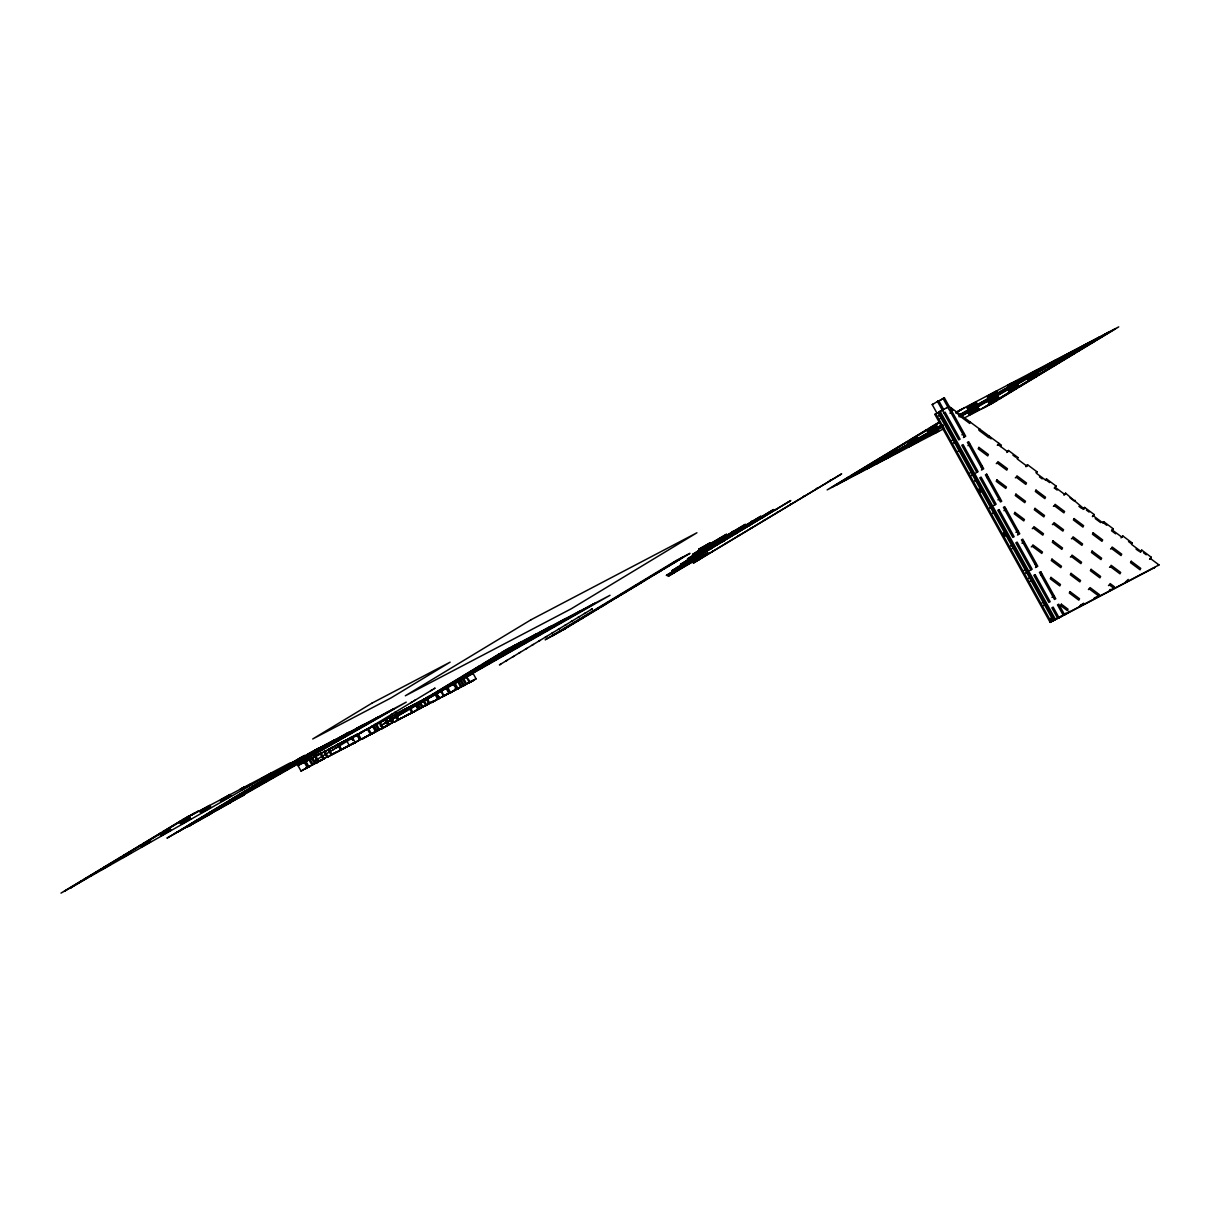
<?xml version="1.0" encoding="UTF-8"?>
<svg xmlns="http://www.w3.org/2000/svg" width="1220" height="1220" viewBox="0 0 1220 1220"><rect width="100%" height="100%" fill="white"/><g stroke="black" fill="none" stroke-linecap="round" stroke-linejoin="round"><path stroke-width="1.5" d="M997.304 445.361L998.951 443.363M1000.674 446.55L1001.345 445.147L949.175 406.458L944.371 397.796L937.844 401.639L944.371 397.796M997.259 463.036L997.929 461.633L1007.445 468.739L1006.774 470.142L997.259 463.036L996.267 463.63M1006.82 452.467L1008.467 450.485L1017.998 457.591L1017.327 458.995L1026.843 466.116L1027.514 464.713L1037.03 471.835L1036.36 473.238L1045.876 480.344L1046.562 478.957L1056.078 486.063L1054.415 488.061L1057.145 490.089M1008.467 450.485L1007.796 451.873L998.28 444.766M1016.29 477.264L1016.962 475.861L1026.493 482.983L1025.822 484.386L1016.29 477.264L1015.314 477.859M1033.294 528.031L1033.965 526.628L1043.481 533.75L1042.81 535.153L1033.294 528.031L1032.303 528.626M1054.415 488.061L1056.078 486.063M1032.257 546.301L1032.928 544.898L1042.459 552.019L1041.788 553.422L1032.257 546.301L1031.281 546.895M1054.385 505.736L1055.056 504.333L1064.572 511.454L1063.901 512.857L1054.385 505.736L1053.394 506.33M1063.947 495.183L1065.594 493.185L1083.97 508.816L1084.641 507.413L1094.157 514.535L1092.495 516.533L1094.157 514.535M1065.594 493.185L1064.923 494.588L1055.407 487.466M1053.348 524.005L1054.019 522.602L1063.55 529.724L1062.879 531.112L1053.348 524.005L1052.372 524.6M1072.395 538.233L1073.066 536.83L1082.582 543.952L1081.911 545.355L1072.395 538.233L1071.419 538.828M1071.373 556.503L1072.044 555.1L1081.561 562.222L1080.889 563.625L1071.373 556.503L1070.382 557.098M1115.629 533.826L1111.542 530.776L1113.204 528.779L1103.673 521.657L1103.002 523.06L1093.486 515.938M1064.008 615.185L1069.269 611.967M1064.984 614.59L1065.67 613.187M1068.263 612.608L1068.934 611.205M1088.408 589.596L1090.055 587.598L1099.571 594.72L1093.669 599.294L1094.34 597.891M1111.496 548.436L1112.167 547.033L1121.698 554.154L1121.027 555.558L1111.496 548.436L1110.52 549.03M1121.058 537.883L1122.72 535.885L1132.236 543.007L1131.565 544.41L1141.081 551.532L1141.752 550.129L1151.284 557.25L1149.621 559.233L1151.284 557.25M1122.72 535.885L1122.049 537.288L1112.518 530.182M1094.645 598.7L1095.316 597.297M1110.474 566.705L1111.145 565.302L1120.661 572.424L1119.99 573.827L1110.474 566.705L1109.498 567.3M1097.924 596.717L1098.595 595.314M1109.453 584.975L1110.124 583.572L1114.409 586.774L1113.738 588.177L1109.453 584.975L1108.461 585.569M1109.483 590.755L1110.154 589.351M1128.256 579.424L1125.404 582.138M405.192 709.43L404.171 709.964L406.458 708.439L399.031 712.587L409.737 706.67L412.711 712.038L407.144 715.316L408.166 714.798M440.954 690.459L442.311 689.712M314.699 756.522L310.307 759.13L316.407 755.714M425.933 698.252L430.187 695.857L428.449 696.879M358.36 734.013L361.379 732.229M436.699 692.67L435.22 693.738L440.45 690.566L443.424 695.934L438.193 699.106L439.673 698.038L436.043 693.021L439.673 698.038M383.522 720.791L382.424 721.355L390.858 716.445L393.831 721.813L385.398 726.723L393.831 721.813M317.429 755.088L314.912 756.461L317.886 761.692L320.006 760.685M320.036 760.548L322.141 759.435L319.487 760.838M360.754 732.595L359.687 733.281L362.569 731.832M363.728 737.963L362.66 738.649L367.037 736.361L361.303 739.427L371.322 733.784L368.333 728.416L362.126 731.725M173.82 834.099L209.84 812.2M211.136 811.529L249.124 788.44M250.42 787.769L288.408 764.681M289.704 764.01L304.817 755.317M302.651 756.446L177.266 832.284L204.014 816.836L186.355 827.419M179.447 831.034L166.957 838.14L175.131 833.306M180.743 830.362L199.089 819.154M200.385 818.483L221.323 805.917M220.027 806.603L238.373 795.394M239.669 794.723L260.607 782.157M259.311 782.843L277.657 771.635M278.953 770.964L299.891 758.398M298.595 759.084L406.245 702.14L186.66 827.358M308.889 759.541L311.878 764.909L312.93 764.345L309.956 758.992L305.93 761.341L308.904 766.709L301.05 771.07L298.077 765.702L305.213 761.478L308.187 766.846L305.213 768.646M305.213 761.783L302.819 763.217L312.534 757.635L315.507 763.003L308.325 767.258M316.712 755.317L314.912 756.324L315.919 755.79M314.775 756.964L321.119 753.136L324.093 758.504L316.742 762.866M320.692 760.563L327.814 756.553L324.84 751.184L317.078 755.576M329.385 749.019L324.444 751.825L333.7 746.594L329.979 748.76M335.271 753.014L334.25 753.548L341.493 749.248L338.519 743.88L331.276 748.18L332.298 747.646M343.14 748.897L349.225 745.42L346.312 739.945L343.018 741.699M347.883 739.183L354.41 735.69M355.737 742.263L353.769 743.453L361.12 739.091L358.146 733.723L350.796 738.085L351.802 737.566M369.34 728.142L370.91 727.272M372.542 726.22L374.037 725.397L377.01 730.765L370.407 734.425L375.516 731.588L372.542 726.22L365.954 730.002M372.42 726.495L380.167 722.179L383.141 727.547L380.884 729.057L383.812 727.547L381.845 728.736L382.851 728.203L389.195 724.375L386.221 719.007L385.2 719.541L388.173 724.909L382.104 728.37L386.389 725.9M386.221 719.007L378.856 723.368L379.877 722.835M301.05 771.07L308.187 766.846M396.302 713.929L391.361 716.75L400.617 711.519L394.914 714.554L397.888 719.922L402.295 717.573L400.816 718.519M315.507 763.003L305.808 768.585L306.861 768.02M309.468 766.663L310.261 766.175M314.973 756.308L317.947 761.661L319.686 760.685M414.342 711.29L418.567 708.972L415.593 703.604L405.863 709.018M332.358 754.387L327.417 757.193L336.628 751.962L330.986 754.997L335.378 752.664L332.953 754.128M411.018 706.426L410.225 706.914L412.162 705.831M411.857 705.938L419.909 701.347L422.882 706.7L413.199 712.282M417.316 709.994L426.603 704.763L423.63 699.395L416.508 703.391L420.015 701.5M384.102 723.734L401.776 713.151L400.48 713.837M509.487 648.018L501.969 652.456L503.265 651.77M350.384 744.81L345.992 747.067M515.099 645.075L507.581 649.513L508.877 648.826M348.356 738.923L352.107 736.91L355.081 742.279L352.733 743.529M444.034 688.888L445.3 688.126M445.94 687.745L449.387 692.808C454.252 691.816 458.964 686.616 451.827 684.603M454.511 690.398L461.617 686.403L458.644 681.034L454.42 683.505M371.002 734.287L368.257 735.706L373.884 732.64M379.435 729.484L378.429 730.017L375.455 724.649L376.462 724.116L379.435 729.484L373.869 732.778L374.875 732.244M472.811 680.592L476.09 678.838L473.116 673.471L463.082 678.961M385.444 726.342L375.394 731.939M397.888 719.922L409.432 713.807L403.225 717.314L408.227 714.478L405.787 715.743M426.603 704.763L419.482 708.759L422.989 706.853M430.706 702.476L428.906 703.498L425.933 698.13L426.939 697.581M438.62 698.45L437.629 698.984L434.655 693.616L435.647 693.082L438.62 698.45L431.56 702.644L448.914 693.097L446.672 689.071M447.42 686.921L450.393 692.289L445.01 695.263L445.712 694.82M454.938 682.971L457.912 688.339L450.561 692.716L451.568 692.182M457.683 688.888L453.87 690.794M458.034 688.766L466.574 683.795L463.6 678.442L462.593 678.961L465.567 684.328M466.65 676.978L470.279 681.858L461.007 687.089M470.279 681.858L463.28 685.899L466.68 683.947M1053.318 620.675L938.012 412.665L937.021 413.26L932.217 404.598L938.76 400.739L943.563 409.417L942.572 409.996M552.065 635.635L676.139 560.59L689.971 553.331L664.107 568.977M552.05 635.742L553.361 634.949L545.188 639.783L564.601 629.062M552.111 636.169L557.692 632.692M558.989 632.006L579.927 619.44L576.648 621.422M578.631 620.126L599.569 607.56L596.29 609.542M598.273 608.246L619.211 595.68L615.932 597.663M617.915 596.366L638.853 583.8L632.982 587.14M637.557 584.487L658.495 571.921L655.216 573.903M657.199 572.607L678.137 560.041L672.266 563.381M676.841 560.727L683.063 556.961M558.973 632.112L560.27 631.319L556.381 633.47M575.016 622.413L561.917 630.343L566.232 628.071M594.659 610.534L581.559 618.448L585.875 616.192M614.3 598.654L601.201 606.569L605.516 604.312M653.584 574.894L640.485 582.809L644.8 580.552M584.243 617.183L563.289 629.855M585.539 616.496L623.527 593.423M624.823 592.737L662.811 569.664M698.801 549.229L710.299 542.717L698.785 549.351L700.097 548.558M934.871 414.388L935.847 413.793L1051.152 621.803L1050.176 622.398L934.871 414.388L939.308 411.979M939.125 411.811L940.101 411.216L1055.407 619.226L1054.431 619.821L939.125 411.811L949.175 406.458L948.199 407.053M941.276 410.683L942.267 410.088M942.648 410.316L943.624 409.722M946.903 407.739L947.879 407.144M951.356 407.77L950.365 408.364L953.094 410.408M938.531 415.959L939.507 415.364M940.025 418.673L941.016 418.079M949.907 413.153L952.179 411.887M939.964 421.647L827.145 489.891L944.432 428.388M832.238 487.085L848.601 477.188L847.305 477.859M939.385 422.288L929.152 428.357M836.554 484.813L854.229 474.245L852.932 474.916M940.529 422.044L934.779 425.414L936.076 424.743M955.717 412.863L961.924 409.096M959.881 415.486L960.872 414.891L959.21 416.889M1058.304 359.153L1059.28 358.558M1071.19 352.046L1072.182 351.452M1075.582 350.094L1076.559 349.5M1088.469 342.988L1089.46 342.393M1092.861 341.036L1093.837 340.441M983.945 407.678L991.463 403.24L985.241 406.992M1108.019 332.633L1091.656 342.53L1109.315 331.947M989.572 404.735L997.076 400.282L995.779 400.968M1114.943 329.003L1097.268 339.587L1098.564 338.901M969.412 422.608L970.388 422.013L969.717 423.416L960.201 416.295L1069.498 354.075M952.042 440.344L953.018 439.749M961.909 434.823L964.196 433.558M953.537 443.043L954.528 442.463M963.419 437.538L965.691 436.257L950.685 409.173L949.389 409.859M978.928 429.714L979.904 429.12L979.233 430.523L988.764 437.644L989.435 436.241L988.444 436.836L991.174 438.864M958.051 451.171L959.027 450.576M967.918 445.651L970.19 444.385M970.053 472.841L971.044 472.247M971.562 475.556L972.538 474.961M975.817 472.979L978.089 471.698L963.083 444.614L961.787 445.3L976.793 472.384M981.429 470.036L983.701 468.754L968.695 441.671L967.399 442.357L982.405 469.441M974.566 480.97L975.543 480.375M1017.007 458.186L1017.998 457.591M1027.514 464.713L1025.852 466.711L1026.843 466.116M1036.054 472.43L1037.03 471.835M997.945 499.834L1000.217 498.553M989.572 508.054L991.845 506.788M993.827 505.476L996.115 504.211L981.093 477.127L979.797 477.798L994.818 504.882M1046.562 478.957L1045.571 479.551L1049.657 482.601M992.577 513.467L993.553 512.873M1003.953 510.661L1006.226 509.38M1015.955 532.332L1018.243 531.051M1017.465 535.031L1019.737 533.765L1004.731 506.681L1003.435 507.352L1018.441 534.436M1075.11 500.307L1074.134 500.901L1070.047 497.851M1010.587 545.965L1011.578 545.386M1012.097 548.68L1013.073 548.085M1021.963 543.159L1024.251 541.893M1084.641 507.413L1082.979 509.411L1083.97 508.816M1103.673 521.657L1102.697 522.251L1106.769 525.301M1024.098 570.35L1025.09 569.755M1025.608 573.064L1027.88 571.784M1029.863 570.487L1032.135 569.206L1017.129 542.122L1015.833 542.808L1030.839 569.892M1035.475 567.544L1037.763 566.263L1022.741 539.179L1021.445 539.865L1036.466 566.949M1028.612 578.478L1030.885 577.197M1112.213 529.373L1113.204 528.779M1030.107 581.178L1031.098 580.583M1132.236 543.007L1131.26 543.601L1128.53 541.573M1042.124 602.848L1043.1 602.253M1051.991 597.327L1054.263 596.062M1043.619 605.562L1045.906 604.281M1141.752 550.129L1140.105 552.126L1141.081 551.532M1057.938 618.326L1063.184 615.154L1057.481 604.861L1058.777 604.19L1064.48 614.483L1059.235 617.64M1109.803 590.556L1112.427 588.97M1153.769 568.093L1154.745 567.498L1050.176 622.398M1158.024 565.516L1159 564.921L1150.612 558.653M321.882 752.969L317.825 755.241M376.568 724.268L373.061 726.174M377.209 723.963L372.588 726.495M411.369 705.938L415.593 703.604M324.856 758.337L320.052 760.944M420.671 701.18L414.342 704.626M380.198 729.331L376.141 731.588M458.674 688.187L456.89 689.224L459.528 687.866M346.144 740.189L352.046 737.017M346.465 746.823L350.628 744.932M447.282 694.165L444.904 695.522M339.724 750.544L342.546 748.882L339.587 750.391M441.518 690.017C443.638 695.964 443.836 696.62 445.712 695.034M341.173 742.736L339.251 743.803L344.498 741.058L333.411 746.96M348.722 738.878L344.863 741.058M398.65 712.648C397.781 713.166 391.284 714.234 397.964 719.876M345.9 747.296L341.234 749.842L344.147 748.104M351.711 744.246L348.112 746.213L353.281 743.376L349.881 745.054M472.719 680.806L468.038 683.352L470.95 681.629M369.34 727.943L368.684 728.34L369.797 727.806M360.434 732.717L362.02 731.847M363.407 738.069L371.322 733.784M450.393 692.38L448.152 693.784L452.529 691.435M384.773 720.059L388.524 717.894L386.801 719.068L387.853 718.519M340.456 743.102L341.615 742.492M342.988 741.958L341.112 742.721M347.41 739.442L344.452 741.272M361.272 732.229L367.373 728.996L369.614 733.022M431.377 695.751L434.076 694.195M343.43 748.47L344.589 747.86M433.39 701.622L439.017 698.374M470.234 681.98L472.994 680.44M315.126 750.041L307.501 754.311L308.767 753.731M306.479 755.653L287.127 766.755L334.692 739.869L306.769 754.875L308.873 753.899M326.457 744.261L295.85 761.646L297.116 761.051M286.837 767.533L267.485 778.634L350.14 731.817L346.144 733.662M306.815 756.141L286.197 767.822M326.792 744.764L306.19 756.446M346.77 733.372L326.167 745.054M267.195 779.412L256.566 785.405L257.832 784.826M287.173 768.02L276.543 774.014L277.809 773.434M307.15 756.644L296.536 762.622L297.787 762.042M327.128 745.252L316.514 751.23L317.779 750.651M347.105 733.861L336.491 739.854L337.757 739.259M361.593 725.61L356.469 728.462L357.735 727.882M247.553 791.292L228.201 802.394L379.161 716.582L356.804 728.95L358.07 728.37M267.531 779.915L236.924 797.285L238.19 796.706M287.508 768.524L266.89 780.205M307.486 757.132L286.883 768.813M327.463 745.74L306.861 757.422M347.456 734.348L326.838 746.03M367.433 722.972L346.815 734.638M227.911 803.172L208.559 814.274L393.984 708.805L387.121 712.358M247.889 791.795L227.271 803.462M267.866 780.404L247.248 792.085M287.844 769.012L267.241 780.693M307.821 757.62L287.219 769.301M327.799 746.228L307.196 757.91M347.791 734.852L327.173 746.518M367.769 723.46L347.151 735.141M387.746 712.068L367.128 723.75M370.026 727.806L366.061 729.865M521.397 641.766L509.365 648.628M536.159 634.019L489.708 660.508M549.457 627.065L469.425 672.693L550.937 626.272M465.018 675.255L466.314 674.568L448.655 685.152L565.714 618.525M580.491 610.778L430.782 696.147M593.774 603.808L410.5 708.332L595.268 603.031M339.8 750.574L337.513 751.84M373 733.174L371.505 734.013M940.712 425.505L836.859 484.767M958.905 415.136L1056.459 359.534M958.874 415.608L969.641 409.478L967.536 410.438M942.801 424.834L844.027 480.771M958.92 415.791L1059.189 359L959.789 415.654M942.297 425.627L856.013 474.443M942.785 425.49L866.352 469.136L941.87 426.375M959.911 415.73L983.472 402.676L960.414 415.807M1015.436 384.346L986.004 401.38M1036.054 372.664L1074.362 351.238L1072.258 352.199M942.45 426.436L935.42 430.141M960.323 416.02L968.756 411.506M1015.986 384.285L1039.531 371.154M943.136 426.146L885.262 459.208L942.343 427.076M960.521 416.706L1109.01 332.008M344.086 748.089L345.473 747.311M470.889 681.614C479.231 677.618 464.362 685.152 471.637 681.477M402.813 710.375C410.103 706.471 395.371 714.584 402.63 710.696M405.604 716.048L397.903 720.09M398.681 712.693L396.881 713.669M342.088 742.233L343.201 741.562M341.859 742.599L340.166 743.529M347.654 739.564L345.962 740.479M345.062 747.586L346.19 746.93M350.857 744.551L352.687 743.499M335.225 746.045L339.572 743.514L336.613 745.024M338.199 751.413L341.447 749.598L338.962 750.773M382.47 720.974L377.91 723.689L380.838 722.179M425.719 698.313L421.358 700.89L425.109 698.984M317.688 761.875L313.296 764.498L318.222 761.585M397.415 720.303L394.411 722.103L400.084 718.87M428.708 703.681L424.331 706.258L428.083 704.352M363.087 731.588L358.848 733.845M443.348 689.071L444.599 688.385M449.387 685.899L450.699 685.198M351.329 744.291L355.081 742.279M350.048 745.252L342.362 749.187L343.156 748.836M312.35 758.108L314.089 757.193M352.763 736.895L345.199 740.784L345.977 740.433M335.988 745.405L339.602 743.819M353.404 736.514L351.101 737.719L356.026 734.928M381.479 721.798L379.176 723.002L383.537 720.395M424.926 699.014L422.608 700.234L427.427 697.505M317.947 761.661L318.893 761.158M356.377 741.882L354.075 743.087L359.641 739.899L356.667 734.532L354.593 735.629M431.026 702.491L428.967 703.467L425.993 698.099M328.012 749.812L332.419 747.311L328.012 749.629L331.062 754.966M427.732 697.108L426.725 697.642L429.714 703.01M408.136 707.813L406.504 708.622M411.826 712.831L409.478 713.99M407.388 708.271L407.907 708.103M354.806 742.782L352.839 743.727L359 740.296M410.362 713.639L408.837 714.386M450.805 692.38L449.387 693.097L454.862 690.032M316.514 755.47L319.167 754.067L311.969 758.245M334.86 746.243L332.923 747.296M343.491 741.455L346.312 739.945M382.668 720.913L384.742 719.815L387.716 725.183M337.833 751.611L335.744 752.725M385.642 726.281L386.511 725.763M428.906 703.62L429.775 703.101M430.507 702.628L431.666 701.973M473.268 680.333L476.09 678.838M444.4 695.796L441.655 697.23M938.76 400.739L937.463 401.426L958.783 439.886L960.079 439.2L945.058 412.116L943.761 412.802M932.217 404.598L933.513 403.911M956.205 412.086L1118.74 326.884L993.019 402.92L964.196 418.033M1097.115 338.458L1050.633 363.087L1100.257 336.735L1098.091 337.864M188.551 816.149L61 893.116L289.979 762.973L187.941 816.958L189.237 816.287M194.163 813.206L182.329 819.916L183.625 819.23M1094.005 341.569L1095.301 340.883L1077.626 351.467L1078.922 350.781M751.124 521.565L752.42 520.894M788.471 501.938L789.767 501.252M829.493 480.665L830.789 479.978M179.05 821.884L180.346 821.212L162.687 831.796L163.983 831.11M184.662 818.94L185.958 818.269L168.299 828.853L169.595 828.166M291.687 762.698L292.983 762.027M679.174 559.751L680.47 559.08M731.985 531.889L733.281 531.218M767.746 513.101L769.042 512.415M925.888 430.34L927.185 429.654L909.51 440.237M931.5 427.396L932.797 426.71L915.122 437.294L916.418 436.623M288.072 764.986L292.388 762.729M294.02 761.737L296.612 760.38M498.69 654.438L499.986 653.752L482.327 664.336L483.623 663.649M504.302 651.495L505.599 650.809L487.939 661.392L489.235 660.706M677.542 560.742L660.127 570.929L664.442 568.672M710.863 543.251L712.16 542.58M755.576 519.995L756.873 519.323M433.817 688.782L435.113 688.095L314.333 761.051L315.629 760.365M731.054 532.911L732.351 532.225M738.024 529.495L739.32 528.809M775.386 509.853L776.683 509.167M430.553 690.764L431.849 690.078M718.885 539.819L720.181 539.133M754.646 521.016L755.942 520.33M816.394 488.579L817.69 487.908M1074.362 353.449L1075.659 352.763L1057.984 363.346L1059.28 362.66M272.045 774.578L273.341 773.907M274.973 772.916L280.249 770.278M697.779 551.181L699.075 550.495M717.955 540.826L719.251 540.155M742.477 527.924L743.773 527.238M159.408 833.763L160.704 833.092L143.045 843.676L144.341 842.989M165.02 830.82L166.316 830.149L148.657 840.732L149.953 840.046M274.378 773.617L276.971 772.26M479.048 666.318L480.344 665.632L462.685 676.216L463.981 675.529M484.66 663.375L485.957 662.689L468.297 673.272L469.593 672.586M652.624 575.26L657.9 572.622M659.532 571.646L660.828 570.96M724.924 537.41L726.22 536.739M762.286 517.768L763.583 517.097M906.246 442.219L907.543 441.548L889.868 452.117M911.859 439.276L913.155 438.59L895.48 449.173L896.776 448.502M268.43 776.881L272.746 774.608M414.175 700.661L415.471 699.975M705.8 547.734L707.097 547.048M741.546 528.931L742.843 528.26M803.294 496.509L804.59 495.823M410.911 702.644L412.207 701.957M704.855 548.756L706.151 548.07M729.392 535.839L730.688 535.153M1054.72 365.329L1056.017 364.643L1038.342 375.226L1039.638 374.555M255.331 784.795L259.646 782.523M711.839 545.325L713.136 544.654M749.187 525.698L750.483 525.012M790.209 504.424L791.505 503.753M139.766 845.643L141.062 844.972L123.403 855.555L124.699 854.869M145.378 842.7L146.674 842.029L129.015 852.612L130.311 851.926M252.403 786.458L253.699 785.787M639.89 583.526L641.186 582.84M692.701 555.649L693.997 554.978M728.447 536.861L729.743 536.175M886.604 454.099L887.885 453.428L870.226 463.996M892.216 451.156L893.513 450.485L875.838 461.053L877.134 460.382M248.788 788.76L253.104 786.488M254.736 785.497L257.329 784.14M459.406 678.198L460.702 677.512L443.043 688.095L444.339 687.409M638.258 584.517L620.843 594.689L625.159 592.432M394.533 712.541L395.829 711.855M591.075 609.481L592.371 608.795L499.407 664.915L500.703 664.244M716.292 543.754L717.589 543.083M736.102 533.613L737.399 532.926M391.269 714.524L392.565 713.837M698.74 553.255L700.036 552.568M715.362 544.776L716.659 544.089M777.109 512.354L778.406 511.668M584.533 613.446L585.829 612.76M1035.063 377.209L1036.36 376.522L1018.7 387.106L1019.996 386.435M232.761 798.337L234.057 797.666M235.689 796.675L240.965 794.037M577.975 617.396L579.271 616.725M703.193 551.684L704.489 550.998M120.124 857.538L121.421 856.852L103.761 867.435L105.057 866.749M125.736 854.579L127.032 853.909L109.373 864.492L110.669 863.806M235.094 797.377L237.686 796.019M439.764 690.078L441.06 689.391L423.401 699.975L424.697 699.304M445.376 687.134L446.672 686.448L428.586 697.276L430.309 696.346M613.34 599.02L618.616 596.397M620.248 595.406L621.544 594.72M685.64 561.169L686.936 560.499M723.002 541.528L724.299 540.856M866.947 465.979L868.244 465.308L850.584 475.876M872.574 463.036L873.871 462.365L856.196 472.933L857.492 472.262M229.146 800.64L233.462 798.368M374.891 724.421L376.187 723.734M571.433 621.361L572.729 620.675M702.262 552.691L703.559 552.019M764.01 520.269L765.306 519.583M371.627 726.403L372.923 725.717M305.213 761.478L304.146 762.027L307.12 767.395M312.534 757.635L311.527 758.169L314.501 763.537M321.119 753.136L320.113 753.67L323.087 759.023L324.093 758.504M324.84 751.184L323.818 751.718L326.792 757.086L327.814 756.553M338.519 743.88L337.513 744.398L340.487 749.766L341.493 749.248M358.146 733.723L357.14 734.257L360.113 739.625L361.12 739.091M380.167 722.179L379.161 722.713L382.135 728.065L383.141 727.547M409.737 706.67L408.73 707.203L411.704 712.571L412.711 712.038M564.89 625.326L566.187 624.64M690.093 559.599L691.389 558.928M1015.421 389.088L1016.717 388.402L999.058 398.986L1000.354 398.315M216.047 808.555L220.362 806.283M301.523 763.705L305.93 761.341M306.967 760.914L307.989 760.395M370.895 727.41L371.902 726.876M407.526 708.195L408.853 707.463M409.859 706.929L412.863 705.404M709.903 549.457L711.199 548.771M100.482 869.418L101.778 868.731L84.119 879.315L85.415 878.629M106.094 866.459L107.391 865.788L89.731 876.372L91.027 875.686M213.119 810.217L214.415 809.546M298.077 765.702L299.144 765.154M305.351 761.905L307.287 760.807M558.333 629.276L559.629 628.605M689.163 560.62L690.459 559.934M750.925 528.184L752.221 527.513M209.504 812.52L213.82 810.248M215.452 809.256L218.044 807.899M420.122 701.957L421.418 701.271L403.759 711.855L405.055 711.184M425.734 699.014L427.03 698.328L409.371 708.911L410.667 708.24M593.698 610.9L598.974 608.277M600.606 607.285L601.902 606.599M355.249 736.3L356.545 735.614M551.791 633.241L553.087 632.555M677.008 567.513L678.305 566.842M696.818 557.372L698.099 556.701M351.985 738.283L353.281 737.597M737.825 536.114L739.122 535.428M545.249 637.206L546.545 636.52M193.477 822.097L194.773 821.426M196.405 820.435L201.681 817.796M538.691 641.156L539.987 640.485M80.84 881.297L82.136 880.611L64.462 891.195L65.758 890.509M86.452 878.354L87.748 877.668L70.089 888.251L71.385 887.565M195.81 821.136L198.402 819.779M406.092 710.894L407.388 710.208L389.729 720.791L391.025 720.12M574.056 622.779L579.332 620.157M580.964 619.165L582.26 618.479M683.718 565.287L685.015 564.616M189.862 824.4L194.178 822.127M335.607 748.18L336.903 747.509M532.149 645.121L533.445 644.434M699.487 557.281L700.783 556.61M724.726 544.029L726.022 543.342M332.343 750.163L333.639 749.476M525.606 649.086L526.903 648.399M176.763 832.314L181.078 830.057M519.049 653.035L520.345 652.364M686.403 565.211L687.699 564.524M711.641 551.943L712.938 551.272M315.965 760.06L317.261 759.389M512.507 657L513.803 656.314M673.303 573.125L674.599 572.454M698.541 559.873L699.838 559.187M505.964 660.966L507.261 660.279M377.01 730.765L376.004 731.283L373.03 725.93M388.173 724.909L389.195 724.375M443.424 695.934L444.492 695.385M457.912 688.339L456.905 688.873L453.932 683.505M461.617 686.403L460.611 686.921L457.637 681.568M412.833 712.297L414.693 711.321M442.433 696.757L448.274 693.494M317.749 762.332L316.117 763.049L320.448 760.334M411.186 713.212L409.874 714.005L417.88 709.384L416.386 706.7M412.192 712.678L415.837 710.772M957.532 447.877L958.828 447.191M980.91 466.726L982.207 466.055M986.919 477.569L988.215 476.883M1008.574 539.957L1009.87 539.286M1034.956 564.235L1036.253 563.564M1040.965 575.077L1042.261 574.391M1047.614 610.381L1048.91 609.695M1054.431 619.821L1159 564.921M428.083 696.971L429.028 696.498M431.057 702.339L433.161 701.225L425.521 705.617L430.401 702.872M318.267 761.615L319.381 761.082M337.467 751.81L336.385 752.328M372.771 733.174L371.612 733.738L374.875 731.97M1084.504 345.839L1071.404 353.083L1073.508 352.107M1066.021 355.584L983.366 402.402L985.47 401.426M1068.583 354.715L1070.687 353.739M1067.18 355.737L1068.064 355.401M1037.32 369.767L1027.957 375.165M1043.832 366.885L1047.187 365.329M1059.509 359.763L1045.403 367.266M1057.191 361.44L1058.075 361.105M1037.701 370.743L1029.344 375.15M1011.166 383.293L1007.308 385.566M1017.007 380.655L1007.644 386.054M1017.343 381.143L1007.979 386.557M1027.469 376.279L1029.573 375.302L1007.491 387.67L1009.596 386.694M996.343 391.056L986.98 396.469M1036.786 372.42L1015.345 384.59M1058.121 362.37L1048.758 367.784M996.679 391.559L987.331 396.957M1026.798 378.108L1028.902 377.148M997.014 392.047L987.666 397.445M1024.968 379.161L1027.072 378.2M976.03 401.959L966.667 407.358M997.35 392.535L988.002 397.933M1007.735 387.823L999.378 392.23M1038.144 373.762L1028.78 379.161M964.7 407.724L958.34 411.43M976.366 402.447L967.002 407.861M976.702 402.935L967.338 408.349M997.502 393.358L999.607 392.382L977.525 404.75L979.629 403.774M1038.479 374.25L1029.116 379.664M1008.726 388.722L995.368 395.966M977.037 403.439L967.689 408.837M977.372 403.927L968.024 409.325M1018.166 385.154L1008.803 390.553M1018.502 385.642L1009.138 391.056M977.769 404.903L969.397 409.31M988.749 400.114L975.39 407.358M936.411 425.231L927.047 430.629M998.173 396.546L988.825 401.944M998.509 397.034L989.161 402.432M936.746 425.719L927.383 431.117M937.082 426.207L927.718 431.621M937.418 426.71L928.054 432.109M978.196 407.938L968.848 413.336M999.195 398.025L989.832 403.423M916.769 437.111L907.405 442.509M937.57 427.518L939.674 426.558L917.592 438.91L919.697 437.95M978.531 408.425L969.183 413.824M917.104 437.599L907.741 442.997M979.218 409.401L969.854 414.815M987.544 405.345L981.185 409.036M917.44 438.087L908.077 443.5M917.821 439.078L909.464 443.47M897.127 448.99L887.763 454.389M928.801 434.274L915.442 441.533M907.588 444.614L909.693 443.638L887.611 455.99L889.715 455.029M897.462 449.478L888.099 454.877M938.241 430.706L928.877 436.104M938.577 431.194L934.718 433.466M908.824 445.666L895.465 452.91M877.47 460.87L868.121 466.269M887.855 456.158L879.498 460.565M877.622 461.694L879.727 460.718L857.645 473.086L859.749 472.109M888.846 457.058L876.112 464.012L878.217 463.036M866.505 468.465L867.877 468.053M857.889 473.238L852.521 475.937M377.117 718.046L378.383 717.467M360.967 725.9L364.963 724.055M360.464 726.617L346.48 734.15M349.85 732.595L336.827 740.342L338.092 739.762M357.14 729.438L358.406 728.858M336.156 739.35L337.421 738.771M317.764 748.607L319.869 747.631L314.501 750.33M340.487 738.008L326.502 745.542M315.843 750.254L317.093 749.675M329.873 743.986L316.849 751.733L318.115 751.139M316.178 750.742L317.429 750.163M337.162 740.83L338.428 740.25M320.509 749.385L306.525 756.934M270.84 773.19L261.492 778.589M309.88 755.378L296.872 763.11L298.122 762.53M317.185 752.221L318.45 751.642M296.185 762.134L297.451 761.554M300.532 760.777L286.532 768.325M250.527 784.094L241.163 789.493M229.879 794.495L220.515 799.893M250.862 784.582L241.499 789.98M289.902 766.77L276.894 774.502L278.145 773.922M297.207 763.613L298.473 763.018M276.208 773.526L277.474 772.946M280.554 772.168L266.555 779.702M230.549 795.471L221.186 800.884M209.55 805.383L200.202 810.797M230.885 795.974L221.521 801.372M209.886 805.886L200.537 811.285M269.925 778.146L256.901 785.894L258.167 785.314M277.23 774.99L278.48 774.41M260.562 783.56L247.843 790.514L249.947 789.538M189.573 816.775L180.209 822.173M210.572 806.862L201.208 812.261M210.907 807.35L201.544 812.764M189.908 817.263L180.56 822.677M257.237 786.381L258.503 785.802M190.579 818.254L181.231 823.653M190.93 818.742L181.566 824.14M169.931 828.654L160.567 834.053M237.26 797.773L238.525 797.194M240.737 796.553L244.107 794.998L227.606 803.965M237.595 798.261L238.861 797.682M170.602 829.646L161.253 835.044M170.937 830.134L161.589 835.532M230.976 802.409L207.629 815.356M217.282 809.165L218.548 808.586M217.617 809.653L218.883 809.073M150.624 841.022L141.261 846.436M150.96 841.526L141.611 846.924M210.999 813.801L188.917 826.154L191.022 825.178M197.64 821.045L198.906 820.465M130.647 852.414L121.283 857.828M130.982 852.917L121.619 858.316M111.005 864.294L101.641 869.707M351.07 737.505L352.702 740.128M955.809 412.436L958.523 414.464M1012.935 455.136L1015.65 457.18M1086.38 510.051L1089.094 512.08M1143.491 552.751L1146.22 554.795M1039.455 476.883L1042.185 478.911M1078.907 506.361L1081.621 508.404M1095.224 518.561L1100.669 522.633M1136.018 549.076L1138.748 551.104M1089.384 589.001L1098.9 596.122M943.075 398.483L964.395 436.943M1057.572 618.098L1051.869 607.804L1053.165 607.133L1058.869 617.427L1052.326 621.27L1050.695 618.326M978.974 488.93L980.743 492.117M1003.313 532.85L1005.158 536.175M466.299 677.024L469.273 682.392M422.608 699.929L425.582 705.297M418.902 701.866L421.876 707.234M395.936 713.944L398.909 719.312M389.775 717.009L392.749 722.377M388.951 717.589L391.925 722.957M351.268 737.414L352.763 740.098M329.019 749.019L331.992 754.387M315.705 755.851L318.694 761.219M978.882 447.389L978.211 448.792L987.743 455.914L988.413 454.511L978.882 447.389M996.908 479.887L996.237 481.29L1005.753 488.412L1006.424 487.009L996.908 479.887M1015.94 494.13L1015.269 495.533L1024.785 502.655L1025.471 501.252L1015.94 494.13M1014.918 512.4L1014.247 513.803L1023.763 520.909L1024.434 519.506L1014.918 512.4M1036.009 490.104L1035.338 491.492L1044.854 498.614L1045.525 497.211L1036.009 490.104M1034.987 508.359L1034.316 509.762L1043.832 516.883L1044.503 515.48L1034.987 508.359M1052.997 540.872L1052.326 542.275L1061.842 549.381L1062.513 547.978L1052.997 540.872M1051.976 559.126L1051.304 560.529L1060.821 567.651L1061.491 566.248L1051.976 559.126M1074.088 518.576L1073.417 519.964L1082.933 527.086L1083.604 525.683L1074.088 518.576M1050.954 577.395L1050.283 578.798L1059.799 585.92L1060.47 584.517L1050.954 577.395M1071.023 573.37L1070.352 574.772L1079.868 581.894L1080.539 580.491L1071.023 573.37M1093.135 532.804L1092.464 534.207L1101.98 541.329L1102.651 539.926L1093.135 532.804M1061.354 604.205L1060.683 605.608L1067.347 610.595L1068.018 609.192L1061.354 604.205M1069.986 591.639L1069.315 593.042L1078.846 600.149L1079.517 598.745L1069.986 591.639M1092.113 551.074L1091.427 552.477L1100.958 559.583L1101.63 558.196L1092.113 551.074M1091.076 569.343L1090.405 570.731L1099.937 577.853L1100.608 576.45L1091.076 569.343M1080.493 605.242L1079.822 606.645L1083.772 603.259L1080.493 605.242M1131.214 561.276L1130.543 562.679L1140.06 569.801L1140.73 568.398L1131.214 561.276M371.963 703.147L312.701 738.984L390.888 697.992L450.149 662.155L371.963 703.147M222.36 805.642L205.997 815.539L223.656 804.956L222.36 805.642M242.002 793.762L225.639 803.66L243.298 793.076L242.002 793.762M261.659 781.883L245.281 791.78L262.956 781.196L261.659 781.883M281.301 769.988L264.923 779.9L282.598 769.317L281.301 769.988M300.943 758.108L284.565 768.02L302.24 757.437L300.943 758.108M531.051 619.745L405.33 695.781L571.204 608.811L696.925 532.774L531.051 619.745M506.025 649.818L380.32 725.854L610.046 595.284L506.025 649.818M704.321 547.216L692.518 554.459L726.632 534.177L704.321 547.216M699.243 551.699L687.439 558.928L745.45 524.31L699.243 551.699M692.197 557.204L680.394 564.448L760.975 516.167L692.197 557.204M683.551 563.564L671.747 570.808L773.632 509.533L683.551 563.564M678.106 568.245L666.303 575.474L790.773 500.551L678.106 568.245M679.845 569.16L668.041 576.404L708.042 552.675L679.845 569.16M705.084 555.908L693.295 563.152L841.647 473.878L705.084 555.908M1009.809 392.032L993.446 401.929L1011.105 391.345L1009.809 392.032M1029.451 380.152L1013.088 390.049L1030.747 379.466L1029.451 380.152M1049.093 368.272L1032.73 378.169L1050.389 367.586L1049.093 368.272M1068.735 356.392L1052.372 366.29L1070.031 355.706L1068.735 356.392M1088.377 344.513L1072.014 354.41L1089.673 343.827L1088.377 344.513M198.235 811.163L191.235 815.143L198.235 811.163M150.289 840.534L140.3 846.238L150.289 840.534M170.266 829.143L160.277 834.846L170.266 829.143M190.244 817.766L180.255 823.454L190.244 817.766M210.237 806.374L200.233 812.062L210.237 806.374M230.214 794.982L220.225 800.671L230.214 794.982M244.702 786.732L240.203 789.294L244.702 786.732M917.928 441.609L907.924 447.298L917.928 441.609M937.905 430.218L927.917 435.906L937.905 430.218M977.861 407.434L967.872 413.138L977.861 407.434M997.838 396.058L987.849 401.746L997.838 396.058M1017.815 384.666L1007.827 390.354L1017.815 384.666M1037.808 373.274L1027.82 378.962L1037.808 373.274M1057.786 361.882L1047.797 367.586L1057.786 361.882M1077.763 350.491L1067.774 356.194L1077.763 350.491M978.867 408.913L968.878 414.602L978.867 408.913M998.86 397.522L988.871 403.225L998.86 397.522M1018.837 386.13L1008.848 391.833L1018.837 386.13M417.408 702.644L416.401 703.178L419.375 708.545L420.397 708.012L417.408 702.644M461.099 679.738L460.092 680.272L463.066 685.64L464.073 685.106L461.099 679.738M986.705 474.183L985.409 474.854L1000.43 501.938L1001.727 501.267L986.705 474.183M999.104 509.624L997.807 510.296L1012.829 537.395L1014.125 536.708L999.104 509.624M1035.139 574.62L1033.843 575.306L1048.864 602.39L1050.161 601.704L1035.139 574.62M1040.752 571.677L1039.455 572.363L1054.476 599.447L1055.773 598.761L1040.752 571.677"/></g></svg>
